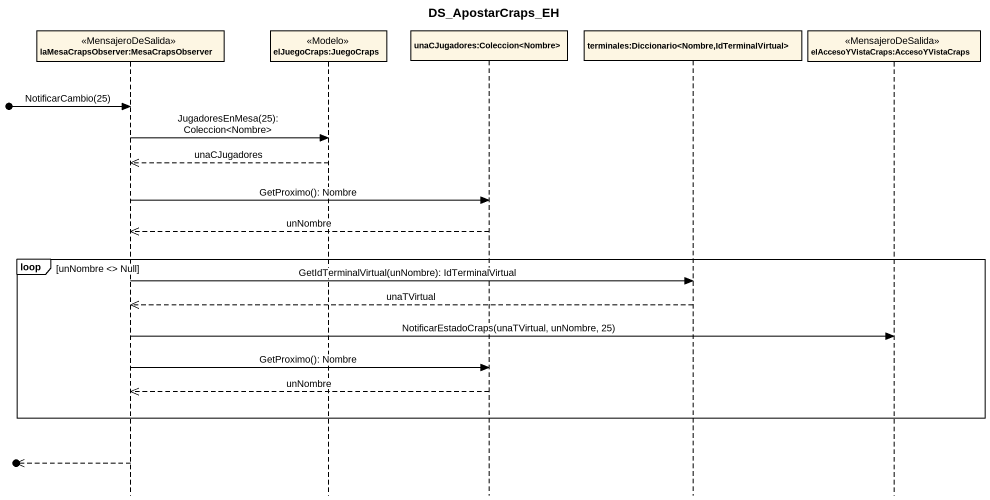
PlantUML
@startuml
title DS_ApostarCraps_EH
hide footbox
participant "laMesaCrapsObserver:MesaCrapsObserver" as laMesaCrapsObserver <<MensajeroDeSalida>>
participant "elJuegoCraps:JuegoCraps" as elJuegoCraps_JuegoCraps <<Modelo>>
participant "unaCJugadores:Coleccion<Nombre>" as unaCJugadores_Coleccion
participant "terminales:Diccionario<Nombre,IdTerminalVirtual>" as terminales_Diccionario
participant "elAccesoYVistaCraps:AccesoYVistaCraps" as elAccesoYVistaCraps <<MensajeroDeSalida>>

[o-> laMesaCrapsObserver : NotificarCambio(25)
laMesaCrapsObserver -> elJuegoCraps_JuegoCraps : JugadoresEnMesa(25): Coleccion<Nombre>
elJuegoCraps_JuegoCraps -->> laMesaCrapsObserver : unaCJugadores
laMesaCrapsObserver -> unaCJugadores_Coleccion : GetProximo(): Nombre
unaCJugadores_Coleccion -->> laMesaCrapsObserver : unNombre
loop unNombre <> Null
  laMesaCrapsObserver -> terminales_Diccionario : GetIdTerminalVirtual(unNombre): IdTerminalVirtual
  terminales_Diccionario -->> laMesaCrapsObserver : unaTVirtual
  laMesaCrapsObserver -> elAccesoYVistaCraps : NotificarEstadoCraps(unaTVirtual, unNombre, 25)
  laMesaCrapsObserver -> unaCJugadores_Coleccion : GetProximo(): Nombre
  unaCJugadores_Coleccion -->> laMesaCrapsObserver : unNombre
end
[o<<-- laMesaCrapsObserver
@enduml
